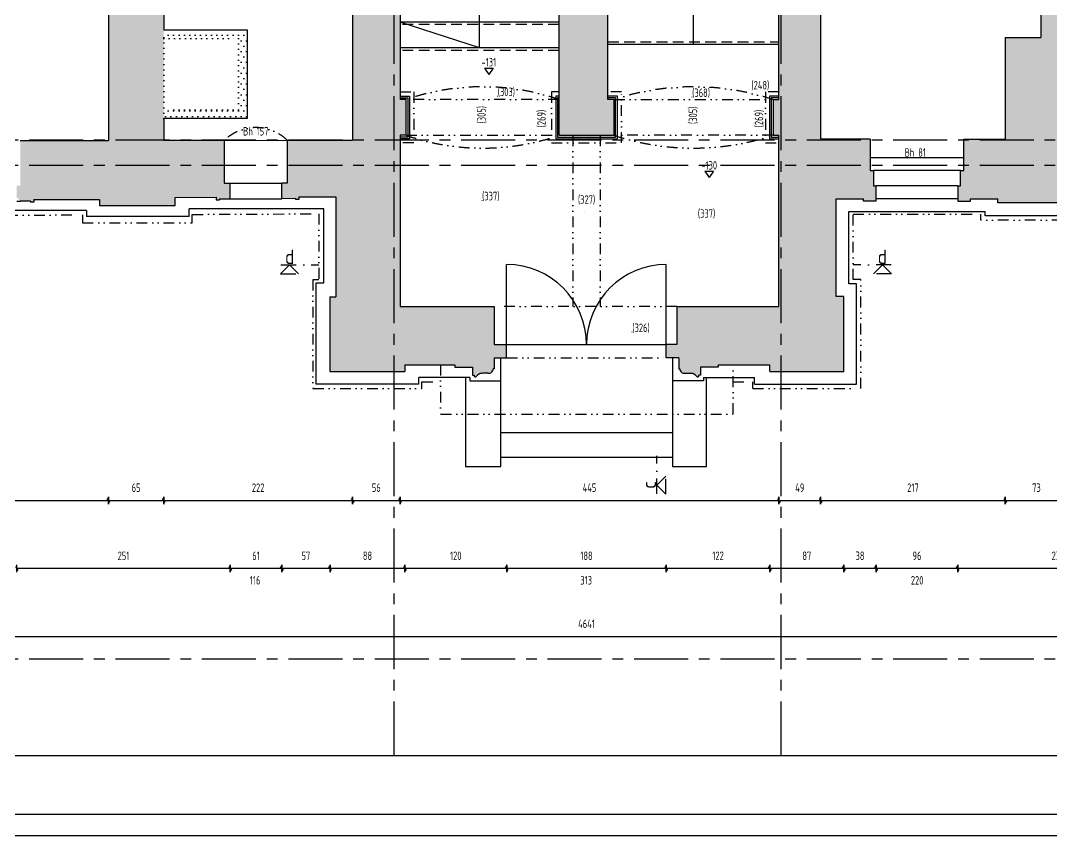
# Model space of a CAD drawing. Header units: centimetres. Extents: x -147 to 196535, y -264 to 83836.
# Drawn here: x 83832 to 108070, y -264 to 18883 of the extents above; entities that cross this region are included whole.
import ezdxf
from ezdxf.enums import TextEntityAlignment as Align

# ---------------------------------------------------------------- set-up
doc = ezdxf.new("R2010")
doc.units = ezdxf.units.CM
doc.header["$LTSCALE"] = 20
doc.header["$PDMODE"] = 2
for name, pattern in [('GETRENNT', [31.75, 12.7, -6.35, 0, -6.35, 0, -6.35]), ('MITTE', [50.8, 31.75, -6.35, 6.35, -6.35]), ('PUNKT', [6.35, 0, -6.35]), ('STRICHLINIE', [19.05, 12.7, -6.35]), ('STRICHPUNKTX2', [50.8, 25.4, -12.7, 0, -12.7])]:
    doc.linetypes.add(name, pattern=pattern)
for name, color, linetype in [('Bemassung', 134, 'Continuous'), ('VBW.Abgelotet', 6, 'GETRENNT'), ('VBW.AbgelotetUmgeklappt', 252, 'GETRENNT'), ('VBW.Achsen', 244, 'MITTE'), ('VBW.Ansicht', 3, 'Continuous'), ('VBW.HoeheAbsolut', 142, 'Continuous'), ('VBW.HoeheRelativ', 2, 'Continuous'), ('VBW.LAYOUT', 3, 'Continuous'), ('VBW.Schnitt', 7, 'Continuous'), ('VBW.SchnittTrockenbau', 42, 'Continuous'), ('VBW.Schraffur', 9, 'Continuous'), ('VBW.Text', 84, 'Continuous'), ('VBW.Tuer', 4, 'Continuous'), ('VBW.Verdeckt', 6, 'STRICHLINIE'), ('VBW.Verlauf', 2, 'PUNKT'), ('VBW.Vertikalschnittlinie', 12, 'STRICHPUNKTX2')]:
    doc.layers.add(name, color=color, linetype=linetype)
doc.styles.add('VBWText', font='isocp.shx', dxfattribs={"width": 0.8})
doc.dimstyles.new('M50BR', dxfattribs={"dimtxt": 10, "dimasz": 0.5, "dimexe": 2, "dimexo": 0, "dimgap": 10, "dimtad": 4, "dimdec": 0, "dimdsep": 46, "dimtxsty": 'VBWText', "dimblk": 'BemVBW', "dimcen": 2, "dimse1": 1, "dimse2": 1, "dimclrd": 134, "dimclre": 40, "dimclrt": 134, "dimadec": 0, "dimazin": 0, "dimtfac": 1.428571, "dimtdec": 0, "dimtix": 1, "dimtmove": 2, "dimatfit": 3, "dimldrblk": 'NONE', "dimfxl": 1, "dimtvp": 1.428571, "dimtolj": 1, "dimarcsym": 0})

# ---------------------------------------------------------------- blocks, each defined once
blk = doc.blocks.new('HoeKote')
for p, q in [((-1.01, 1.5), (1.01, 1.5)), ((-1.01, 1.5), (0, 0)), ((1.01, 1.5), (0, 0))]:
    blk.add_line(p, q)
at = {"style": 'VBWText', "width": 0.8}
blk.add_attdef('HOEHE', text='', height=2, rotation=0.1, dxfattribs=at).set_placement((0, 2.86), align=Align.MIDDLE)
blk = doc.blocks.new('BemVBW')
at = {"layer": 'Bemassung'}
for p, q in [((2.8, -4.9), (-2.8, 4.9)), ((-1.1, 0), (1.1, 0))]:
    blk.add_line(p, q, dxfattribs=at)
at = {"layer": 'Bemassung', "color": 4}
blk.add_line((0, 8.5), (0, -8.5), dxfattribs=at)
blk = doc.blocks.new('*D382')
at = {"layer": 'Bemassung', "color": 134, "lineweight": -2, "transparency": 16777216}
blk.add_line((85907, 7607), (87187, 7607), dxfattribs=at)
at = {"layer": 'Defpoints', "color": 0, "transparency": 16777216}
for p in [(85897, 16066), (87197, 16066), (87197, 7607)]:
    blk.add_point(p, dxfattribs=at)
at = {"layer": 'Bemassung', "color": 134, "lineweight": -2, "transparency": 16777216, "xscale": 9.999999971459891, "yscale": 9.999999971459891, "zscale": 9.999999971459891, "rotation": 180}
blk.add_blockref('BemVBW', (85897, 7607), dxfattribs=at)
at = {"layer": 'Bemassung', "color": 134, "lineweight": -2, "transparency": 16777216, "xscale": 9.999999971459891, "yscale": 9.999999971459891, "zscale": 9.999999971459891}
blk.add_blockref('BemVBW', (87197, 7607), dxfattribs=at)
at = {"layer": 'Bemassung', "color": 134, "transparency": 16777216, "insert": (86547, 7907), "char_height": 200, "attachment_point": 5, "style": 'VBWText'}
blk.add_mtext('\\A1;65', dxfattribs=at)
blk = doc.blocks.new('_None')
blk = doc.blocks.new('*D383')
at = {"layer": 'Bemassung', "color": 134, "lineweight": -2, "transparency": 16777216}
blk.add_line((102654, 7607), (106974, 7607), dxfattribs=at)
at = {"layer": 'Defpoints', "color": 0, "transparency": 16777216}
for p in [(102644, 16108), (106984, 16088), (106984, 7607)]:
    blk.add_point(p, dxfattribs=at)
at = {"layer": 'Bemassung', "color": 134, "lineweight": -2, "transparency": 16777216, "xscale": 9.999999971459891, "yscale": 9.999999971459891, "zscale": 9.999999971459891, "rotation": 180}
blk.add_blockref('BemVBW', (102644, 7607), dxfattribs=at)
at = {"layer": 'Bemassung', "color": 134, "lineweight": -2, "transparency": 16777216, "xscale": 9.999999971459891, "yscale": 9.999999971459891, "zscale": 9.999999971459891}
blk.add_blockref('BemVBW', (106984, 7607), dxfattribs=at)
at = {"layer": 'Bemassung', "color": 134, "transparency": 16777216, "insert": (104814, 7907), "char_height": 200, "attachment_point": 5, "style": 'VBWText'}
blk.add_mtext('\\A1;217', dxfattribs=at)
blk = doc.blocks.new('*D385')
at = {"layer": 'Bemassung', "color": 134, "lineweight": -2, "transparency": 16777216}
blk.add_line((50737, 4407), (143539, 4407), dxfattribs=at)
at = {"layer": 'Defpoints', "color": 0, "transparency": 16777216}
for p in [(50727, 23595), (143549, 23617), (143549, 4407)]:
    blk.add_point(p, dxfattribs=at)
at = {"layer": 'Bemassung', "color": 134, "lineweight": -2, "transparency": 16777216, "xscale": 9.999999971459891, "yscale": 9.999999971459891, "zscale": 9.999999971459891, "rotation": 180}
blk.add_blockref('BemVBW', (50727, 4407), dxfattribs=at)
at = {"layer": 'Bemassung', "color": 134, "lineweight": -2, "transparency": 16777216, "xscale": 9.999999971459891, "yscale": 9.999999971459891, "zscale": 9.999999971459891}
blk.add_blockref('BemVBW', (143549, 4407), dxfattribs=at)
at = {"layer": 'Bemassung', "color": 134, "transparency": 16777216, "insert": (97138, 4707), "char_height": 200, "attachment_point": 5, "style": 'VBWText'}
blk.add_mtext('\\A1;4641', dxfattribs=at)
blk = doc.blocks.new('*D401')
at = {"layer": 'Bemassung', "color": 134, "lineweight": -2, "transparency": 16777216}
blk.add_line((75927, 7607), (85887, 7607), dxfattribs=at)
at = {"layer": 'Defpoints', "color": 0, "transparency": 16777216}
for p in [(75917, 16066), (85897, 16066), (85897, 7607)]:
    blk.add_point(p, dxfattribs=at)
at = {"layer": 'Bemassung', "color": 134, "lineweight": -2, "transparency": 16777216, "xscale": 9.999999971459891, "yscale": 9.999999971459891, "zscale": 9.999999971459891, "rotation": 180}
blk.add_blockref('BemVBW', (75917, 7607), dxfattribs=at)
at = {"layer": 'Bemassung', "color": 134, "lineweight": -2, "transparency": 16777216, "xscale": 9.999999971459891, "yscale": 9.999999971459891, "zscale": 9.999999971459891}
blk.add_blockref('BemVBW', (85897, 7607), dxfattribs=at)
at = {"layer": 'Bemassung', "color": 134, "transparency": 16777216, "insert": (80907, 7907), "char_height": 200, "attachment_point": 5, "style": 'VBWText'}
blk.add_mtext('\\A1;499', dxfattribs=at)
blk = doc.blocks.new('*D410')
at = {"layer": 'Bemassung', "color": 134, "lineweight": -2, "transparency": 16777216}
blk.add_line((106994, 7607), (108444, 7607), dxfattribs=at)
at = {"layer": 'Defpoints', "color": 0, "transparency": 16777216}
for p in [(106984, 16088), (108454, 16077), (108454, 7607)]:
    blk.add_point(p, dxfattribs=at)
at = {"layer": 'Bemassung', "color": 134, "lineweight": -2, "transparency": 16777216, "xscale": 9.999999971459891, "yscale": 9.999999971459891, "zscale": 9.999999971459891, "rotation": 180}
blk.add_blockref('BemVBW', (106984, 7607), dxfattribs=at)
at = {"layer": 'Bemassung', "color": 134, "lineweight": -2, "transparency": 16777216, "xscale": 9.999999971459891, "yscale": 9.999999971459891, "zscale": 9.999999971459891}
blk.add_blockref('BemVBW', (108454, 7607), dxfattribs=at)
at = {"layer": 'Bemassung', "color": 134, "transparency": 16777216, "insert": (107719, 7907), "char_height": 200, "attachment_point": 5, "style": 'VBWText'}
blk.add_mtext('\\A1;73', dxfattribs=at)
blk = doc.blocks.new('*D411')
at = {"layer": 'Bemassung', "color": 134, "lineweight": -2, "transparency": 16777216}
blk.add_line((87207, 7607), (91627, 7607), dxfattribs=at)
at = {"layer": 'Defpoints', "color": 0, "transparency": 16777216}
for p in [(87197, 16066), (91637, 16073), (91637, 7607)]:
    blk.add_point(p, dxfattribs=at)
at = {"layer": 'Bemassung', "color": 134, "lineweight": -2, "transparency": 16777216, "xscale": 9.999999971459891, "yscale": 9.999999971459891, "zscale": 9.999999971459891, "rotation": 180}
blk.add_blockref('BemVBW', (87197, 7607), dxfattribs=at)
at = {"layer": 'Bemassung', "color": 134, "lineweight": -2, "transparency": 16777216, "xscale": 9.999999971459891, "yscale": 9.999999971459891, "zscale": 9.999999971459891}
blk.add_blockref('BemVBW', (91637, 7607), dxfattribs=at)
at = {"layer": 'Bemassung', "color": 134, "transparency": 16777216, "insert": (89417, 7907), "char_height": 200, "attachment_point": 5, "style": 'VBWText'}
blk.add_mtext('\\A1;222', dxfattribs=at)
blk = doc.blocks.new('*D423')
at = {"layer": 'Bemassung', "color": 134, "lineweight": -2, "transparency": 16777216}
blk.add_line((105859, 6007), (103959, 6007), dxfattribs=at)
at = {"layer": 'Defpoints', "color": 0, "transparency": 16777216}
for p in [(103949, 14817), (105869, 14817), (103949, 6007)]:
    blk.add_point(p, dxfattribs=at)
at = {"layer": 'Bemassung', "color": 134, "lineweight": -2, "transparency": 16777216, "xscale": 9.999999971459891, "yscale": 9.999999971459891, "zscale": 9.999999971459891, "rotation": 180}
blk.add_blockref('BemVBW', (103949, 6007), dxfattribs=at)
at = {"layer": 'Bemassung', "color": 134, "lineweight": -2, "transparency": 16777216, "xscale": 9.999999971459891, "yscale": 9.999999971459891, "zscale": 9.999999971459891}
blk.add_blockref('BemVBW', (105869, 6007), dxfattribs=at)
at = {"layer": 'Bemassung', "color": 134, "transparency": 16777216, "insert": (104909, 6307), "char_height": 200, "attachment_point": 5, "style": 'VBWText'}
blk.add_mtext('\\A1;96', dxfattribs=at)
blk = doc.blocks.new('*D427')
at = {"layer": 'Bemassung', "color": 134, "lineweight": -2, "transparency": 16777216}
blk.add_line((101439, 6007), (99025, 6007), dxfattribs=at)
at = {"layer": 'Defpoints', "color": 0, "transparency": 16777216}
for p in [(99015, 11273, 0), (101449, 10637), (99015, 6007)]:
    blk.add_point(p, dxfattribs=at)
at = {"layer": 'Bemassung', "color": 134, "lineweight": -2, "transparency": 16777216, "xscale": 9.999999971459891, "yscale": 9.999999971459891, "zscale": 9.999999971459891, "rotation": 180}
blk.add_blockref('BemVBW', (99015, 6007), dxfattribs=at)
at = {"layer": 'Bemassung', "color": 134, "lineweight": -2, "transparency": 16777216, "xscale": 9.999999971459891, "yscale": 9.999999971459891, "zscale": 9.999999971459891}
blk.add_blockref('BemVBW', (101449, 6007), dxfattribs=at)
at = {"layer": 'Bemassung', "color": 134, "transparency": 16777216, "insert": (100232, 6307), "char_height": 200, "attachment_point": 5, "style": 'VBWText'}
blk.add_mtext('\\A1;122', dxfattribs=at)
blk = doc.blocks.new('*D428')
at = {"layer": 'Bemassung', "color": 134, "lineweight": -2, "transparency": 16777216}
blk.add_line((103939, 6007), (103199, 6007), dxfattribs=at)
at = {"layer": 'Defpoints', "color": 0, "transparency": 16777216}
for p in [(103949, 14817), (103189, 10637), (103189, 6007)]:
    blk.add_point(p, dxfattribs=at)
at = {"layer": 'Bemassung', "color": 134, "lineweight": -2, "transparency": 16777216, "xscale": 9.999999971459891, "yscale": 9.999999971459891, "zscale": 9.999999971459891, "rotation": 180}
blk.add_blockref('BemVBW', (103189, 6007), dxfattribs=at)
at = {"layer": 'Bemassung', "color": 134, "lineweight": -2, "transparency": 16777216, "xscale": 9.999999971459891, "yscale": 9.999999971459891, "zscale": 9.999999971459891}
blk.add_blockref('BemVBW', (103949, 6007), dxfattribs=at)
at = {"layer": 'Bemassung', "color": 134, "transparency": 16777216, "insert": (103569, 6307), "char_height": 200, "attachment_point": 5, "style": 'VBWText'}
blk.add_mtext('\\A1;38', dxfattribs=at)
blk = doc.blocks.new('*D429')
at = {"layer": 'Bemassung', "color": 134, "lineweight": -2, "transparency": 16777216}
blk.add_line((99005, 6007), (95271, 6007), dxfattribs=at)
at = {"layer": 'Defpoints', "color": 0, "transparency": 16777216}
for p in [(95261, 11273, 0), (99015, 11273, 0), (95261, 6007)]:
    blk.add_point(p, dxfattribs=at)
at = {"layer": 'Bemassung', "color": 134, "lineweight": -2, "transparency": 16777216, "xscale": 9.999999971459891, "yscale": 9.999999971459891, "zscale": 9.999999971459891, "rotation": 180}
blk.add_blockref('BemVBW', (95261, 6007), dxfattribs=at)
at = {"layer": 'Bemassung', "color": 134, "lineweight": -2, "transparency": 16777216, "xscale": 9.999999971459891, "yscale": 9.999999971459891, "zscale": 9.999999971459891}
blk.add_blockref('BemVBW', (99015, 6007), dxfattribs=at)
at = {"layer": 'Bemassung', "color": 134, "transparency": 16777216, "insert": (97138, 6307), "char_height": 200, "attachment_point": 5, "style": 'VBWText'}
blk.add_mtext('\\A1;188', dxfattribs=at)
blk = doc.blocks.new('*D430')
at = {"layer": 'Bemassung', "color": 134, "lineweight": -2, "transparency": 16777216}
blk.add_line((110575, 6007), (105879, 6007), dxfattribs=at)
at = {"layer": 'Defpoints', "color": 0, "transparency": 16777216}
for p in [(105869, 14817), (110585, 14877), (105869, 6007)]:
    blk.add_point(p, dxfattribs=at)
at = {"layer": 'Bemassung', "color": 134, "lineweight": -2, "transparency": 16777216, "xscale": 9.999999971459891, "yscale": 9.999999971459891, "zscale": 9.999999971459891, "rotation": 180}
blk.add_blockref('BemVBW', (105869, 6007), dxfattribs=at)
at = {"layer": 'Bemassung', "color": 134, "lineweight": -2, "transparency": 16777216, "xscale": 9.999999971459891, "yscale": 9.999999971459891, "zscale": 9.999999971459891}
blk.add_blockref('BemVBW', (110585, 6007), dxfattribs=at)
at = {"layer": 'Bemassung', "color": 134, "transparency": 16777216, "insert": (108227, 6307), "char_height": 200, "attachment_point": 5, "style": 'VBWText'}
blk.add_mtext('\\A1;236', dxfattribs=at)
blk = doc.blocks.new('*D431')
at = {"layer": 'Bemassung', "color": 134, "lineweight": -2, "transparency": 16777216}
blk.add_line((92859, 6007), (91117, 6007), dxfattribs=at)
at = {"layer": 'Defpoints', "color": 0, "transparency": 16777216}
for p in [(91107, 10637), (92869, 10637), (91107, 6007)]:
    blk.add_point(p, dxfattribs=at)
at = {"layer": 'Bemassung', "color": 134, "lineweight": -2, "transparency": 16777216, "xscale": 9.999999971459891, "yscale": 9.999999971459891, "zscale": 9.999999971459891, "rotation": 180}
blk.add_blockref('BemVBW', (91107, 6007), dxfattribs=at)
at = {"layer": 'Bemassung', "color": 134, "lineweight": -2, "transparency": 16777216, "xscale": 9.999999971459891, "yscale": 9.999999971459891, "zscale": 9.999999971459891}
blk.add_blockref('BemVBW', (92869, 6007), dxfattribs=at)
at = {"layer": 'Bemassung', "color": 134, "transparency": 16777216, "insert": (91988, 6307), "char_height": 200, "attachment_point": 5, "style": 'VBWText'}
blk.add_mtext('\\A1;88', dxfattribs=at)
blk = doc.blocks.new('*D432')
at = {"layer": 'Bemassung', "color": 134, "lineweight": -2, "transparency": 16777216}
blk.add_line((95251, 6007), (92879, 6007), dxfattribs=at)
at = {"layer": 'Defpoints', "color": 0, "transparency": 16777216}
for p in [(95261, 11273, 0), (92869, 10637), (92869, 6007)]:
    blk.add_point(p, dxfattribs=at)
at = {"layer": 'Bemassung', "color": 134, "lineweight": -2, "transparency": 16777216, "xscale": 9.999999971459891, "yscale": 9.999999971459891, "zscale": 9.999999971459891, "rotation": 180}
blk.add_blockref('BemVBW', (92869, 6007), dxfattribs=at)
at = {"layer": 'Bemassung', "color": 134, "lineweight": -2, "transparency": 16777216, "xscale": 9.999999971459891, "yscale": 9.999999971459891, "zscale": 9.999999971459891}
blk.add_blockref('BemVBW', (95261, 6007), dxfattribs=at)
at = {"layer": 'Bemassung', "color": 134, "transparency": 16777216, "insert": (94065, 6307), "char_height": 200, "attachment_point": 5, "style": 'VBWText'}
blk.add_mtext('\\A1;120', dxfattribs=at)
blk = doc.blocks.new('*D433')
at = {"layer": 'Bemassung', "color": 134, "lineweight": -2, "transparency": 16777216}
blk.add_line((88750, 6007), (83752, 6007), dxfattribs=at)
at = {"layer": 'Defpoints', "color": 0, "transparency": 16777216}
for p in [(83742, 15006), (88760, 14694), (83742, 6007)]:
    blk.add_point(p, dxfattribs=at)
at = {"layer": 'Bemassung', "color": 134, "lineweight": -2, "transparency": 16777216, "xscale": 9.999999971459891, "yscale": 9.999999971459891, "zscale": 9.999999971459891, "rotation": 180}
blk.add_blockref('BemVBW', (83742, 6007), dxfattribs=at)
at = {"layer": 'Bemassung', "color": 134, "lineweight": -2, "transparency": 16777216, "xscale": 9.999999971459891, "yscale": 9.999999971459891, "zscale": 9.999999971459891}
blk.add_blockref('BemVBW', (88760, 6007), dxfattribs=at)
at = {"layer": 'Bemassung', "color": 134, "transparency": 16777216, "insert": (86251, 6307), "char_height": 200, "attachment_point": 5, "style": 'VBWText'}
blk.add_mtext('\\A1;251', dxfattribs=at)
blk = doc.blocks.new('*D434')
at = {"layer": 'Bemassung', "color": 134, "lineweight": -2, "transparency": 16777216}
blk.add_line((103179, 6007), (101459, 6007), dxfattribs=at)
at = {"layer": 'Defpoints', "color": 0, "transparency": 16777216}
for p in [(101449, 10637), (103189, 10637), (101449, 6007)]:
    blk.add_point(p, dxfattribs=at)
at = {"layer": 'Bemassung', "color": 134, "lineweight": -2, "transparency": 16777216, "xscale": 9.999999971459891, "yscale": 9.999999971459891, "zscale": 9.999999971459891, "rotation": 180}
blk.add_blockref('BemVBW', (101449, 6007), dxfattribs=at)
at = {"layer": 'Bemassung', "color": 134, "lineweight": -2, "transparency": 16777216, "xscale": 9.999999971459891, "yscale": 9.999999971459891, "zscale": 9.999999971459891}
blk.add_blockref('BemVBW', (103189, 6007), dxfattribs=at)
at = {"layer": 'Bemassung', "color": 134, "transparency": 16777216, "insert": (102319, 6307), "char_height": 200, "attachment_point": 5, "style": 'VBWText'}
blk.add_mtext('\\A1;87', dxfattribs=at)
blk = doc.blocks.new('*D435')
at = {"layer": 'Bemassung', "color": 134, "lineweight": -2, "transparency": 16777216}
blk.add_line((89964, 6007), (88770, 6007), dxfattribs=at)
at = {"layer": 'Defpoints', "color": 0, "transparency": 16777216}
for p in [(88760, 14694), (89974, 14699), (88760, 6007)]:
    blk.add_point(p, dxfattribs=at)
at = {"layer": 'Bemassung', "color": 134, "lineweight": -2, "transparency": 16777216, "xscale": 9.999999971459891, "yscale": 9.999999971459891, "zscale": 9.999999971459891, "rotation": 180}
blk.add_blockref('BemVBW', (88760, 6007), dxfattribs=at)
at = {"layer": 'Bemassung', "color": 134, "lineweight": -2, "transparency": 16777216, "xscale": 9.999999971459891, "yscale": 9.999999971459891, "zscale": 9.999999971459891}
blk.add_blockref('BemVBW', (89974, 6007), dxfattribs=at)
at = {"layer": 'Bemassung', "color": 134, "transparency": 16777216, "insert": (89367, 6307), "char_height": 200, "attachment_point": 5, "style": 'VBWText'}
blk.add_mtext('\\A1;61', dxfattribs=at)
blk = doc.blocks.new('*D438')
at = {"layer": 'Bemassung', "color": 134, "lineweight": -2, "transparency": 16777216}
blk.add_line((91097, 6007), (89984, 6007), dxfattribs=at)
at = {"layer": 'Defpoints', "color": 0, "transparency": 16777216}
for p in [(89974, 14699), (91107, 10637), (89974, 6007)]:
    blk.add_point(p, dxfattribs=at)
at = {"layer": 'Bemassung', "color": 134, "lineweight": -2, "transparency": 16777216, "xscale": 9.999999971459891, "yscale": 9.999999971459891, "zscale": 9.999999971459891, "rotation": 180}
blk.add_blockref('BemVBW', (89974, 6007), dxfattribs=at)
at = {"layer": 'Bemassung', "color": 134, "lineweight": -2, "transparency": 16777216, "xscale": 9.999999971459891, "yscale": 9.999999971459891, "zscale": 9.999999971459891}
blk.add_blockref('BemVBW', (91107, 6007), dxfattribs=at)
at = {"layer": 'Bemassung', "color": 134, "transparency": 16777216, "insert": (90540, 6307), "char_height": 200, "attachment_point": 5, "style": 'VBWText'}
blk.add_mtext('\\A1;57', dxfattribs=at)
blk = doc.blocks.new('*D449')
at = {"layer": 'Bemassung', "color": 134, "lineweight": -2, "transparency": 16777216}
blk.add_line((91647, 7607), (92744, 7607), dxfattribs=at)
at = {"layer": 'Defpoints', "color": 0, "transparency": 16777216}
for p in [(91637, 16073), (92754, 12168), (92754, 7607)]:
    blk.add_point(p, dxfattribs=at)
at = {"layer": 'Bemassung', "color": 134, "lineweight": -2, "transparency": 16777216, "xscale": 9.999999971459891, "yscale": 9.999999971459891, "zscale": 9.999999971459891, "rotation": 180}
blk.add_blockref('BemVBW', (91637, 7607), dxfattribs=at)
at = {"layer": 'Bemassung', "color": 134, "lineweight": -2, "transparency": 16777216, "xscale": 9.999999971459891, "yscale": 9.999999971459891, "zscale": 9.999999971459891}
blk.add_blockref('BemVBW', (92754, 7607), dxfattribs=at)
at = {"layer": 'Bemassung', "color": 134, "transparency": 16777216, "insert": (92195, 7907), "char_height": 200, "attachment_point": 5, "style": 'VBWText'}
blk.add_mtext('\\A1;56', dxfattribs=at)
blk = doc.blocks.new('*D450')
at = {"layer": 'Bemassung', "color": 134, "lineweight": -2, "transparency": 16777216}
blk.add_line((92764, 7607), (101654, 7607), dxfattribs=at)
at = {"layer": 'Defpoints', "color": 0, "transparency": 16777216}
for p in [(92754, 12168), (101664, 12168), (101664, 7607)]:
    blk.add_point(p, dxfattribs=at)
at = {"layer": 'Bemassung', "color": 134, "lineweight": -2, "transparency": 16777216, "xscale": 9.999999971459891, "yscale": 9.999999971459891, "zscale": 9.999999971459891, "rotation": 180}
blk.add_blockref('BemVBW', (92754, 7607), dxfattribs=at)
at = {"layer": 'Bemassung', "color": 134, "lineweight": -2, "transparency": 16777216, "xscale": 9.999999971459891, "yscale": 9.999999971459891, "zscale": 9.999999971459891}
blk.add_blockref('BemVBW', (101664, 7607), dxfattribs=at)
at = {"layer": 'Bemassung', "color": 134, "transparency": 16777216, "insert": (97209, 7907), "char_height": 200, "attachment_point": 5, "style": 'VBWText'}
blk.add_mtext('\\A1;445', dxfattribs=at)
blk = doc.blocks.new('*D451')
at = {"layer": 'Bemassung', "color": 134, "lineweight": -2, "transparency": 16777216}
blk.add_line((101674, 7607), (102634, 7607), dxfattribs=at)
at = {"layer": 'Defpoints', "color": 0, "transparency": 16777216}
for p in [(102644, 16108), (101664, 12168), (102644, 7607)]:
    blk.add_point(p, dxfattribs=at)
at = {"layer": 'Bemassung', "color": 134, "lineweight": -2, "transparency": 16777216, "xscale": 9.999999971459891, "yscale": 9.999999971459891, "zscale": 9.999999971459891, "rotation": 180}
blk.add_blockref('BemVBW', (101664, 7607), dxfattribs=at)
at = {"layer": 'Bemassung', "color": 134, "lineweight": -2, "transparency": 16777216, "xscale": 9.999999971459891, "yscale": 9.999999971459891, "zscale": 9.999999971459891}
blk.add_blockref('BemVBW', (102644, 7607), dxfattribs=at)
at = {"layer": 'Bemassung', "color": 134, "transparency": 16777216, "insert": (102154, 7907), "char_height": 200, "attachment_point": 5, "style": 'VBWText'}
blk.add_mtext('\\A1;49', dxfattribs=at)

msp = doc.modelspace()

# ---------------------------------------------------------------- hatches: boundary and pattern name
at = {"layer": 'VBW.Schraffur'}
h = msp.add_hatch(color=256, dxfattribs=at)
h.dxf.hatch_style = 1
h.paths.add_polyline_path([(108569.2, 14597.3), (108569.2, 14697.3), (110184.9, 14697.3), (110184.9, 14617.3), (110264.9, 14617.3), (110264.9, 14637.3), (110494.9, 14637.3), (110494.9, 14657.3, 0.4142136), (110554.9, 14717.3), (110584.9, 14717.3), (110584.9, 15037.3), (110399.9, 15037.3), (110399.9, 16077.3), (109099.9, 16077.3), (108453.6, 16077.3), (108453.6, 16397.3), (108453.6, 23567.7), (111263.6, 23567.7), (111263.6, 23207.7), (111783.6, 23207.7), (111783.6, 23567.7), (112163.6, 23567.7), (112163.6, 24827.7), (112423.6, 24827.7), (112423.6, 25167.7), (108323.6, 25167.7), (108323.6, 25467.7), (108243.6, 25467.7), (108243.6, 26607.7), (107903.6, 26607.7), (107903.6, 25447.7), (107303.6, 25447.7), (107303.6, 25167.7), (106163.6, 25167.7), (106163.6, 24867.7), (106723.6, 24867.7), (106723.6, 24167.7), (106983.6, 24167.7), (106983.6, 21347.7), (107823.6, 21347.7), (107823.6, 18487.7), (106983.6, 18487.7), (106983.6, 16097.3), (106009.2, 16097.3), (106009.2, 15357.3), (105929.2, 15357.3), (105929.2, 14997.3), (105869.2, 14997.3), (105869.2, 14637.3), (106169.2, 14637.3), (106169.2, 14697.3), (106809.2, 14697.3), (106809.2, 14597.3)])
h = msp.add_hatch(color=256, dxfattribs=at)
h.dxf.hatch_style = 1
h.paths.add_polyline_path([(88620.4, 16066.1), (87196.6, 16066.1), (87196.6, 16583.4), (87196.6, 18663.4), (87196.6, 19503.4), (87196.6, 24143.4), (88036.6, 24143.4), (88156.6, 24143.4), (88156.6, 24463.4), (87576.6, 24463.4), (87576.6, 25163.4), (86996.6, 25163.4), (86996.6, 25443.4), (85976.6, 25443.4), (85976.6, 25123.4), (81536.6, 25123.4), (81536.6, 24063.4), (81356.6, 24063.4), (81356.6, 23523.4), (85896.6, 23523.4), (85896.6, 16066.1), (83823.5, 16066.1), (83823.5, 15006.1), (83741.7, 15006.1), (83741.7, 14717.8), (83771.7, 14717.8, 0.4142136), (83831.7, 14657.8), (83831.7, 14637.8), (84061.7, 14637.8), (84061.7, 14617.8), (84141.7, 14617.8), (84141.7, 14677.8), (85686.7, 14677.8), (85686.7, 14534.8), (87466.7, 14534.8), (87466.7, 14727.8), (88429.6, 14732.1), (88429.8, 14672.1), (88509.8, 14672.5), (88509.7, 14692.5), (88760, 14693.6), (88758.4, 15061.9), (88620.4, 15061.9)])
h = msp.add_hatch(color=256, dxfattribs=at)
h.dxf.hatch_style = 1
h.paths.add_polyline_path([(92754.2, 21300.4), (92609.2, 21216.8), (92609.2, 21286.1), (92609.2, 24307.7), (92763.6, 24307.7), (92763.6, 25167.7), (92623.6, 25167.7), (92623.6, 25447.7), (91636.6, 25447.7), (91636.6, 25163.4), (91056.6, 25163.4), (91056.6, 24463.4), (90496.6, 24463.4), (90496.6, 24143.4), (91636.6, 24143.4), (91636.6, 16072.7), (90100.4, 16072.7), (90100.4, 15067.3), (89972.5, 15067.3), (89974.1, 14698.9), (90294.1, 14700.3), (90294.2, 14680.3), (90374.2, 14680.7), (90374, 14740.7), (91246.7, 14744.5), (91246.7, 13144.6), (92754.2, 13144.6), (92754.2, 16187.7), (92894.2, 16187.7), (92894.2, 17027.7), (92754.2, 17027.7)])
h = msp.add_hatch(color=256, dxfattribs=at)
h.dxf.hatch_style = 1
h.paths.add_polyline_path([(103949.2, 14997.3), (103889.2, 14997.3), (103889.2, 15357.3), (103809.2, 15357.3), (103809.2, 16097.3), (102643.6, 16097.3), (102643.6, 24167.7), (103203.6, 24167.7), (103203.6, 24867.7), (104543.6, 24867.7), (104543.6, 25167.7), (102643.6, 25167.7), (102643.6, 25447.7), (101663.6, 25447.7), (101663.6, 25147.7), (101523.6, 25147.7), (101523.6, 24307.7), (101663.6, 24307.7), (101663.6, 17027.7), (101523.6, 17027.7), (101523.6, 16187.7), (101663.6, 16187.7), (101663.6, 13144.6), (103009.2, 13144.6), (103009.2, 14697.3), (103649.2, 14697.3), (103649.2, 14637.3), (103949.2, 14637.3)])
h = msp.add_hatch(color=256, dxfattribs=at)
h.dxf.hatch_style = 1
h.paths.add_polyline_path([(97643.6, 24307.7), (97803.6, 24307.7), (97803.6, 25167.7), (96496.2, 25167.7), (96496.2, 24307.7), (96629.2, 24307.7), (96629.2, 23607), (96629.2, 23537.7), (96494.2, 23459.7), (96494.2, 16187.7), (97783.6, 16187.7), (97783.6, 17027.7), (97643.6, 17027.7)])
h = msp.add_hatch(dxfattribs=at)
h.set_pattern_fill('DOTS', color=42, scale=4, angle=-151.71788)
h.set_pattern_definition([(360, (-7744151.96, 15768824.58), (63.4999998, 126.9999996), [0, -126.9999996])])
h.paths.add_polyline_path([(89156.6, 18663.4), (87196.6, 18663.4), (87196.6, 18463.4), (88956.6, 18463.4), (88956.6, 16783.4), (87196.6, 16783.4), (87196.6, 16583.4), (89156.6, 16583.4)])
h = msp.add_hatch(color=256, dxfattribs=at)
h.dxf.hatch_style = 1
h.paths.add_polyline_path([(94963.6, 12167.7), (92754.2, 12167.7), (92754.2, 13144.6), (91246.7, 13144.6), (91246.7, 12394.8), (91106.7, 12394.8), (91106.7, 10637.3), (92869.2, 10637.3), (92869.2, 10797.3), (94045.2, 10797.3), (94045.2, 10737.3), (94455.7, 10737.3), (94455.7, 10552.6), (94495.7, 10552.6, 0.8664536), (94551, 10525.4, -0.1745297), (94596.2, 10564.4, -0.1752674), (94691, 10595.8), (94821.2, 10595.8, 0.426548), (94945.9, 10703.8), (94965.9, 10703.8), (94965.9, 10962.3), (95260.8, 10962.3), (95260.8, 11273), (94963.6, 11273)])
h = msp.add_hatch(color=256, dxfattribs=at)
h.dxf.hatch_style = 1
h.paths.add_polyline_path([(103189.2, 12397.3), (103009.2, 12397.3), (103009.2, 13144.6), (101663.6, 13144.6), (101663.6, 12167.7), (99263.6, 12167.7), (99263.6, 11273), (99015.2, 11273), (99015.2, 10962.3), (99310.1, 10962.3), (99310.1, 10703.8), (99330.1, 10703.8, 0.426548), (99454.8, 10595.8), (99585, 10595.8, -0.1752674), (99679.8, 10564.4, -0.1745297), (99725, 10525.4, 0.8664536), (99780.3, 10552.6), (99820.3, 10552.6), (99820.3, 10737.3), (100230.8, 10737.3), (100230.8, 10797.3), (101449.2, 10797.3), (101449.2, 10637.3), (103189.2, 10637.3)])

# ---------------------------------------------------------------- linework, layer by layer
at = {"layer": 'Defpoints', "color": 10, "linetype": 'Continuous'}
msp.add_lwpolyline([(3926.2, 1612.9), (189606, 1612.9), (189606, 82504.8), (3926.2, 82504.8)], close=True, dxfattribs=at)
at = {"layer": 'VBW.Abgelotet'}
for p, q in [((96494.2, 17027.7), (92894.2, 17027.7)), ((97783.6, 17027.7), (101523.6, 17027.7)), ((92894.2, 16187.7), (96494.2, 16187.7)), ((96818.9, 16187.7), (96818.9, 12167.7)), ((97458.9, 16187.7), (97458.9, 12167.7)), ((101523.6, 16187.7), (97783.6, 16187.7)), ((76526.7, 14279.5), (85286.7, 14318.2)), ((85286.7, 14318.2), (85286.7, 14134.8)), ((87866.7, 14329.6), (90846.7, 14342.8)), ((87866.7, 14134.8), (87866.7, 14329.6)), ((90846.7, 14342.8), (90846.7, 12794.8)), ((103409.2, 14337.3), (106409.2, 14337.3)), ((103409.2, 12797.3), (103409.2, 14337.3)), ((106409.2, 14197.3), (106409.2, 14337.3)), ((85286.7, 14134.8), (87866.7, 14134.8)), ((108969.2, 14197.3), (106409.2, 14197.3)), ((90846.7, 12794.8), (90706.7, 12794.8)), ((90706.7, 12794.8), (90706.7, 10237.3)), ((103589.2, 12797.3), (103409.2, 12797.3)), ((103589.2, 10237.3), (103589.2, 12797.3)), ((99263.6, 12167.7), (94963.6, 12167.7)), ((95260.8, 10962.3, 0), (99015.2, 10962.3, 0)), ((93707.2, 10797.3), (93707.2, 9636.4)), ((100583.1, 9636.4), (100583.1, 10797.3)), ((90706.7, 10237.3), (93269.2, 10237.3)), ((93269.2, 10237.3), (93269.2, 10397.3)), ((93269.2, 10397.3), (93707.2, 10397.3)), ((100583.1, 10397.3), (101049.2, 10397.3)), ((101049.2, 10237.3), (101049.2, 10397.3)), ((101049.2, 10237.3), (103589.2, 10237.3)), ((93707.2, 9636.4), (100583.1, 9636.4))]:
    msp.add_line(p, q, dxfattribs=at)
for points in [[(92754.2, 17207.7), (93074.2, 17207.7), (93074.2, 16007.7), (92754.2, 16007.7)], [(96494.2, 17207.7), (96314.2, 17207.7), (96314.2, 16007.7), (97963.6, 16007.7), (97963.6, 17207.7), (97643.6, 17207.7)], [(101663.6, 17207.7), (101343.6, 17207.7), (101343.6, 16007.7), (101663.6, 16007.7)]]:
    msp.add_lwpolyline(points, dxfattribs=at)
at = {"layer": 'VBW.AbgelotetUmgeklappt'}
for centre, radius, start, end in [((94694.2, 11785.9), 5542.3, 71.04797, 108.95203), ((99653.6, 11349.6), 5978.2, 71.77165, 108.22835), ((89363.8, 15306.7), 1062.7, 46.11716, 134.38876), ((94694.2, 21429.6), 5542.3, 251.04797, 288.95203), ((99653.6, 21865.9), 5978.2, 251.77165, 288.22835)]:
    msp.add_arc(centre, radius, start, end, dxfattribs=at)
at = {"layer": 'VBW.Achsen', "ltscale": 2}
for p, q in [((92612.1, 1612.9), (92612.1, 55784.5)), ((101712.1, 1612.9), (101712.1, 55784.5)), ((140165.9, 16074.8), (53672.7, 16074.8)), ((140165.9, 15474.8), (53672.7, 15474.8)), ((140165.9, 3874.8), (53672.7, 3874.8))]:
    msp.add_line(p, q, dxfattribs=at)
at = {"layer": 'VBW.Ansicht'}
for p, q in [((96494.2, 18850.2), (92754.2, 18850.2)), ((96494.2, 18240.2), (92754.2, 18240.2)), ((97643.6, 18327.7), (101663.6, 18327.7)), ((88620.4, 16066.1), (90100.4, 16072.7)), ((106009.2, 15657.3), (103809.2, 15657.3)), ((105929.2, 15357.3), (103889.2, 15357.3)), ((88758.4, 15061.9), (89972.5, 15067.3)), ((105869.2, 14997.3), (103949.2, 14997.3)), ((83741.7, 14637.8), (83831.7, 14637.8)), ((88760, 14693.6), (89974.1, 14698.9)), ((105869.2, 14697.3), (103949.2, 14697.3)), ((85378.7, 14418.2), (76478.7, 14418.2)), ((85378.7, 14418.2), (85378.7, 14278.2)), ((90958.7, 14458.2), (87798.7, 14458.2)), ((87798.7, 14278.2), (87798.7, 14458.2)), ((90958.7, 12718.2), (90958.7, 14458.2)), ((103309.2, 14397.3), (106509.2, 14397.3)), ((103309.2, 12697.3), (103309.2, 14397.3)), ((106509.2, 14297.3), (106509.2, 14397.3)), ((87798.7, 14278.2), (85378.7, 14278.2)), ((108869.2, 14297.3), (106509.2, 14297.3)), ((90778.7, 10338.2), (90778.7, 12718.2)), ((90778.7, 12718.2), (90958.7, 12718.2)), ((103489.2, 12697.3), (103309.2, 12697.3)), ((103489.2, 10338.2), (103489.2, 12697.3)), ((95260.8, 11273, 0), (99015.2, 11273, 0)), ((95125.4, 8407.1, 0), (95125.4, 10962.3, 0)), ((99163.5, 10962.3, 0), (99163.5, 8407.1, 0)), ((93197.3, 10338.2), (93197.3, 10498.2)), ((94396.2, 10498.2), (93197.3, 10498.2)), ((94289.7, 10498.2, 0), (94289.7, 8407.1, 0)), ((94396.2, 10498.2), (94396.2, 10419.7)), ((99892.7, 10498.2), (101091.6, 10498.2)), ((99892.7, 10498.2), (99892.7, 10419.7)), ((99963.7, 8407.1, 0), (99963.7, 10498.2, 0)), ((101091.6, 10338.2), (101091.6, 10498.2)), ((93197.3, 10338.2), (90778.7, 10338.2)), ((94396.2, 10419.7), (95125.4, 10419.7)), ((99892.7, 10419.7), (99163.5, 10419.7)), ((101091.6, 10338.2), (103489.2, 10338.2)), ((95125.4, 9202.6, 0), (99163.5, 9202.6, 0)), ((95125.4, 8623.7, 0), (99163.5, 8623.7, 0)), ((94289.7, 8407.1, 0), (95125.4, 8407.1, 0)), ((99163.5, 8407.1, 0), (99963.7, 8407.1, 0))]:
    msp.add_line(p, q, dxfattribs=at)
for points in [[(92754.2, 17107.7), (92974.2, 17107.7), (92974.2, 16107.7), (92754.2, 16107.7)], [(92754.2, 17067.7), (92934.2, 17067.7), (92934.2, 16147.7), (92754.2, 16147.7)], [(96494.2, 17107.7), (96414.2, 17107.7), (96414.2, 16107.7), (97863.6, 16107.7), (97863.6, 17107.7), (97643.6, 17107.7)], [(96494.2, 17067.7), (96454.2, 17067.7), (96454.2, 16147.7), (97823.6, 16147.7), (97823.6, 17067.7), (97643.6, 17067.7)], [(101663.6, 17107.7), (101443.6, 17107.7), (101443.6, 16107.7), (101663.6, 16107.7)], [(101663.6, 17067.7), (101483.6, 17067.7), (101483.6, 16147.7), (101663.6, 16147.7)]]:
    msp.add_lwpolyline(points, dxfattribs=at)
at = {"layer": 'VBW.HoeheRelativ'}
for p in [(95049.4, 17108.1), (99622, 17088.6), (101347.8, 17204.3), (94770.4, 16466), (99740.9, 16452.4), (96459.9, 16201), (101515.7, 16197), (94682.3, 14659.9), (97082.8, 14373.8), (99756, 14251.1), (98214.5, 11564.9)]:
    msp.add_point(p, dxfattribs=at)
at = {"layer": 'VBW.LAYOUT'}
msp.add_line((2353.1, 235.9), (196035.4, 235.9), dxfattribs=at)
at = {"layer": 'VBW.LAYOUT', "color": 4}
msp.add_line((-146.9, -264.1), (196535.4, -264.1), dxfattribs=at)
at = {"layer": 'VBW.Schnitt'}
for p, q in [((97643.6, 17027.7), (97643.6, 24307.7)), ((101663.6, 17027.7), (101663.6, 24307.7)), ((91636.6, 24143.4), (91636.6, 16072.7)), ((102643.6, 24167.7), (102643.6, 16107.7)), ((85896.6, 23523.4), (85896.6, 16066.1)), ((96494.2, 16187.7), (96494.2, 23459.7)), ((107823.6, 21347.7), (107823.6, 18487.7)), ((92754.2, 21300.4), (92754.2, 17027.7)), ((87196.6, 19503.4), (87196.6, 18663.4)), ((106983.6, 18487.7), (106983.6, 16087.7)), ((106983.6, 18487.7), (107823.6, 18487.7)), ((92894.2, 17027.7), (92754.2, 17027.7)), ((92894.2, 16187.7), (92894.2, 17027.7)), ((97783.6, 17027.7), (97643.6, 17027.7)), ((97783.6, 17027.7), (97783.6, 16187.7)), ((101523.6, 17027.7), (101523.6, 16187.7)), ((101523.6, 17027.7), (101663.6, 17027.7)), ((87196.6, 16583.4), (87196.6, 16066.1)), ((83823.5, 16066.1), (85896.6, 16066.1)), ((88620.4, 16066.1), (87196.6, 16066.1)), ((88620.4, 16066.1), (88620.4, 15061.9)), ((90100.4, 16072.7), (91636.6, 16072.7)), ((90100.4, 16072.7), (90100.4, 15067.3)), ((92754.2, 16187.7), (92754.2, 12167.7)), ((92894.2, 16187.7), (92754.2, 16187.7)), ((96494.2, 16187.7), (97783.6, 16187.7)), ((101523.6, 16187.7), (101663.6, 16187.7)), ((101663.6, 12167.7), (101663.6, 16187.7)), ((103809.2, 16097.3), (102649.2, 16097.3)), ((103809.2, 16097.3), (103809.2, 15357.3)), ((106009.2, 16097.3), (106989.2, 16097.3)), ((106009.2, 15357.3), (106009.2, 16097.3)), ((103809.2, 15357.3), (103889.2, 15357.3)), ((103889.2, 15357.3), (103889.2, 14997.3)), ((105929.2, 14997.3), (105929.2, 15357.3)), ((105929.2, 15357.3), (106009.2, 15357.3)), ((88620.4, 15061.9), (88758.4, 15061.9)), ((88760, 14693.6), (88758.4, 15061.9)), ((89974.1, 14698.9), (89972.5, 15067.3)), ((90100.4, 15067.3), (89972.5, 15067.3)), ((103889.2, 14997.3), (103949.2, 14997.3)), ((103949.2, 14637.3), (103949.2, 14997.3)), ((105869.2, 14997.3), (105869.2, 14637.3)), ((105869.2, 14997.3), (105929.2, 14997.3)), ((83831.7, 14657.8), (83831.7, 14637.8)), ((84061.7, 14637.8), (83831.7, 14637.8)), ((84061.7, 14637.8), (84061.7, 14617.8)), ((84141.7, 14617.8), (84061.7, 14617.8)), ((84141.7, 14677.8), (85686.8, 14677.8)), ((84141.7, 14677.8), (84141.7, 14617.8)), ((85686.7, 14677.8), (85686.7, 14534.8)), ((87466.7, 14727.8), (88429.6, 14732.1)), ((87466.7, 14534.8), (87466.7, 14727.8)), ((88429.6, 14732.1), (88429.8, 14672.1)), ((88429.8, 14672.1), (88509.8, 14672.5)), ((88509.7, 14692.5), (88760, 14693.6)), ((88509.7, 14692.5), (88509.8, 14672.5)), ((90294.1, 14700.3), (89974.1, 14698.9)), ((90294.1, 14700.3), (90294.2, 14680.3)), ((90374.2, 14680.7), (90294.2, 14680.3)), ((90374, 14740.7), (91246.7, 14744.5)), ((90374, 14740.7), (90374.2, 14680.7)), ((91246.7, 14744.5), (91246.7, 12394.8)), ((103009.2, 14697.3), (103649.2, 14697.3)), ((103009.2, 12397.3), (103009.2, 14697.3)), ((103649.2, 14637.3), (103649.2, 14697.3)), ((103949.2, 14637.3), (103649.2, 14637.3)), ((105869.2, 14637.3), (106169.2, 14637.3)), ((106169.2, 14697.3), (106809.2, 14697.3)), ((106169.2, 14637.3), (106169.2, 14697.3)), ((106809.2, 14597.3), (106809.2, 14697.3)), ((108569.2, 14597.3), (106809.2, 14597.3)), ((85686.7, 14534.8), (87466.7, 14534.8)), ((91106.7, 12394.8), (91106.7, 10637.3)), ((91106.7, 12394.8), (91246.7, 12394.8)), ((103189.2, 12397.3), (103009.2, 12397.3)), ((103189.2, 10637.3), (103189.2, 12397.3)), ((92754.2, 12167.7), (94963.6, 12167.7)), ((94963.6, 12167.7), (94963.6, 11273)), ((99263.6, 12167.7), (101663.6, 12167.7)), ((99263.6, 12167.7), (99263.6, 11273)), ((94963.6, 11273), (95260.8, 11273, 0)), ((95260.8, 10962.3, 0), (95260.8, 11273, 0)), ((99015.2, 10962.3, 0), (99015.2, 11273, 0)), ((99263.6, 11273), (99015.2, 11273, 0)), ((94965.9, 10962.3, 0), (94965.9, 10703.8, 0)), ((94965.9, 10962.3, 0), (95260.8, 10962.3, 0)), ((99310.1, 10962.3, 0), (99015.2, 10962.3, 0)), ((99310.1, 10962.3, 0), (99310.1, 10703.8, 0)), ((92869.2, 10797.3), (94045.2, 10797.3)), ((92869.2, 10797.3), (92869.2, 10637.3)), ((94045.2, 10797.3), (94045.2, 10737.3)), ((94045.2, 10737.3), (94455.7, 10737.3)), ((94455.7, 10737.3), (94455.7, 10552.6)), ((94965.9, 10703.8, 0), (94945.9, 10703.8, 0)), ((99310.1, 10703.8, 0), (99330.1, 10703.8, 0)), ((99820.3, 10737.3, 0), (99820.3, 10552.6, 0)), ((100230.8, 10737.3, 0), (99820.3, 10737.3, 0)), ((100230.8, 10797.3), (101449.2, 10797.3)), ((100230.8, 10797.3, 0), (100230.8, 10737.3, 0)), ((101449.2, 10637.3), (101449.2, 10797.3)), ((91106.7, 10637.3), (92869.2, 10637.3)), ((94455.7, 10552.6), (94495.7, 10552.6)), ((94821.2, 10595.8), (94691, 10595.8)), ((99454.8, 10595.8, 0), (99585, 10595.8, 0)), ((99820.3, 10552.6, 0), (99780.3, 10552.6, 0)), ((101449.2, 10637.3), (103189.2, 10637.3))]:
    msp.add_line(p, q, dxfattribs=at)
for centre, radius, start, end in [((94831.8, 10709.6), 114.3, 264.69743, 357.09973), ((99444.2, 10709.6, 0), 114.3, 182.90027, 275.30257), ((94525.3, 10543, 0), 31.1, 162.0252, 332.97159), ((94627.8, 10482.1, 0), 88.2, 111.00398, 148.02206), ((94687, 10449.1), 146.7, 88.44131, 128.20574), ((99589, 10449.1, 0), 146.7, 51.79426, 91.55869), ((99648.2, 10482.1, 0), 88.2, 31.97794, 68.99602), ((99750.7, 10543, 0), 31.1, 207.02841, 17.9748)]:
    msp.add_arc(centre, radius, start, end, dxfattribs=at)
at = {"layer": 'VBW.SchnittTrockenbau'}
for p, q in [((87196.6, 18663.4), (89156.6, 18663.4)), ((89156.6, 18663.4), (89156.6, 16583.4)), ((89156.6, 16583.4), (87196.6, 16583.4))]:
    msp.add_line(p, q, dxfattribs=at)
at = {"layer": 'VBW.Text'}
for p, q in [((94624.2, 18240.2), (94624.2, 22380.1)), ((99653.6, 18327.7), (99653.6, 22447.7)), ((94624.2, 18240.2), (92754.2, 18850.2))]:
    msp.add_line(p, q, dxfattribs=at)
at = {"layer": 'VBW.Tuer'}
for p, q in [((95260.8, 11273, 0), (95260.8, 13150.2, 0)), ((99015.2, 11273, 0), (99015.2, 13150.2, 0))]:
    msp.add_line(p, q, dxfattribs=at)
for centre, start, end in [((95260.8, 11273, 0), 0, 90), ((99015.2, 11273, 0), 90, 180)]:
    msp.add_arc(centre, 1877.2, start, end, dxfattribs=at)
at = {"layer": 'VBW.Verdeckt'}
for p, q in [((96494.2, 18790.2), (92754.2, 18790.2)), ((96494.2, 18180.2), (92754.2, 18180.2)), ((97643.6, 18387.7), (101663.6, 18387.7))]:
    msp.add_line(p, q, dxfattribs=at)
at = {"layer": 'VBW.Verlauf'}
for p, q in [((87196.6, 16583.4), (87196.6, 18663.4)), ((87196.6, 18463.4), (88956.6, 18463.4)), ((88956.6, 18463.4), (88956.6, 16783.4)), ((88956.6, 16783.4), (87196.6, 16783.4))]:
    msp.add_line(p, q, dxfattribs=at)
at = {"layer": 'VBW.Vertikalschnittlinie', "ltscale": 0.7}
for p, q in [((89945.7, 12933.7), (90156.7, 13144.6)), ((89954.2, 13144.6), (90846.7, 13144.6)), ((90156.7, 13144.6), (90367.6, 12933.7)), ((104301.8, 13144.6), (103409.2, 13144.6)), ((104099.3, 13144.6), (103888.3, 12933.7)), ((104310.2, 12933.7), (104099.3, 13144.6)), ((89945.7, 12933.7), (90367.6, 12933.7)), ((104310.2, 12933.7), (103888.3, 12933.7)), ((98792.7, 7765.6), (98792.7, 8658.1)), ((98792.7, 7765.6), (98792.7, 8658.1)), ((98792.7, 7968.1), (99003.6, 8179)), ((99003.6, 7757.2), (99003.6, 8179)), ((99003.6, 7757.2), (98792.7, 7968.1))]:
    msp.add_line(p, q, dxfattribs=at)

# ---------------------------------------------------------------- block references
at = {"layer": 'VBW.HoeheAbsolut', "xscale": 99.99999971459891, "yscale": 99.99999971459891, "zscale": 99.99999971459891}
for p, rotation, values in [((94842.7, 17619.4), 0.2821206841935772, {'HOEHE': '-131'}), ((100025.6, 15195.9), 0.2821206841935773, {'HOEHE': '-130'})]:
    msp.add_blockref('HoeKote', p, dxfattribs=dict(at, rotation=rotation)).add_auto_attribs(values)

# ---------------------------------------------------------------- texts
at = {"layer": 'Bemassung', "style": 'VBWText', "width": 0.8}
for s, p in [('116', (89223.2, 5630.6)), ('313', (96994.1, 5630.6)), ('220', (104765.4, 5630.6))]:
    msp.add_text(s, height=200, rotation=0, dxfattribs=at).set_placement(p)
at = {"layer": 'VBW.HoeheRelativ', "style": 'VBWText', "width": 0.8}
for s, rotation, p in [('(248)', 0.00177, (101014.6, 17267.2)), ('(303)', 0.00177, (95049.4, 17108.1)), ('(368)', 0.00177, (99622, 17088.6)), ('(305)', 90.00177, (94770.4, 16466)), ('(269)', 90.00177, (96178.5, 16373.2)), ('(305)', 90.00177, (99740.9, 16452.4)), ('(269)', 90.00177, (101292.5, 16373.2)), ('(337)', 0.00177, (94682.3, 14659.9)), ('(327)', 0.00177, (96936.7, 14578.1)), ('(337)', 0.00177, (99756, 14251.1)), ('(326)', 0.00177, (98214.5, 11564.9))]:
    msp.add_text(s, height=200, rotation=rotation, dxfattribs=at).set_placement(p)
for s, p in [('Bh 157', (89360.4, 16282.9)), ('Bh 81', (104868.7, 15784))]:
    msp.add_text(s, height=200, rotation=0.00177, dxfattribs=at).set_placement(p, align=Align.MIDDLE_CENTER)
at = {"layer": 'VBW.Vertikalschnittlinie', "ltscale": 0.7, "style": 'VBWText'}
for s, rotation, p in [('d', 0, (90160.1, 13332.4)), ('d', 360, (104095.8, 13332.4)), ('c', 90, (98604.9, 7971.6))]:
    msp.add_text(s, height=337.5, rotation=rotation, dxfattribs=at).set_placement(p, align=Align.MIDDLE)

# ---------------------------------------------------------------- dimensions: what is measured, and where the dimension line sits
at = {"layer": 'Bemassung'}
for base, p1, p2, picture, middle in [((143549.2, 4407.1), (50726.7, 23594.8), (143549.2, 23617.3), '*D385', (97138, 4707.1)), ((85896.6, 7607.1), (75916.6, 16066.1), (85896.6, 16066.1), '*D401', (80906.6, 7907.1)), ((87196.6, 7607.1), (85896.6, 16066.1), (87196.6, 16066.1), '*D382', (86546.6, 7907.1)), ((91636.6, 7607.1), (87196.6, 16066.1), (91636.6, 16072.7), '*D411', (89416.6, 7907.1)), ((92754.2, 7607.1), (91636.6, 16072.7), (92754.2, 12167.7), '*D449', (92195.4, 7907.1)), ((102643.6, 7607.1), (101663.6, 12167.7), (102643.6, 16107.7), '*D451', (102153.6, 7907.1)), ((106983.6, 7607.1), (102643.6, 16107.7), (106983.6, 16087.7), '*D383', (104813.6, 7907.1)), ((108453.59352, 7607.12757), (106983.59353, 16087.74575), (108453.59352, 16077.30987), '*D410', (107718.59353, 7907.12757)), ((83741.7, 6007.1), (88760, 14693.6), (83741.7, 15006.1), '*D433', (86250.9, 6307.1)), ((103189.2, 6007.1), (103949.2, 14817.3), (103189.2, 10637.3), '*D428', (103569.2, 6307.1)), ((103949.2, 6007.1), (105869.2, 14817.3), (103949.2, 14817.3), '*D423', (104909.2, 6307.1)), ((105869.2, 6007.1), (110584.9, 14877.3), (105869.2, 14817.3), '*D430', (108227.1, 6307.1)), ((88760, 6007.1), (89974.1, 14698.9), (88760, 14693.6), '*D435', (89367.1, 6307.1)), ((89974.1, 6007.1), (91106.7, 10637.3), (89974.1, 14698.9), '*D438', (90540.4, 6307.1)), ((101663.6, 7607.1), (92754.2, 12167.7), (101663.6, 12167.7), '*D450', (97208.9, 7907.1)), ((92869.2, 6007.1), (95260.8, 11273, 0), (92869.2, 10637.3), '*D432', (94065, 6307.1)), ((95260.8, 6007.1), (99015.2, 11273, 0), (95260.8, 11273, 0), '*D429', (97138, 6307.1)), ((99015.2, 6007.1), (101449.2, 10637.3), (99015.2, 11273, 0), '*D427', (100232.2, 6307.1)), ((91106.7, 6007.1), (92869.2, 10637.3), (91106.7, 10637.3), '*D431', (91988, 6307.1)), ((101449.2, 6007.1), (103189.2, 10637.3), (101449.2, 10637.3), '*D434', (102319.2, 6307.1))]:
    dim = msp.add_linear_dim(base=base, p1=p1, p2=p2, dimstyle='M50BR', override={"dimscale": 20, "dimlfac": 0.05}, dxfattribs=at)
    dim.commit()
    dim.dimension.update_dxf_attribs({"geometry": picture, "text_midpoint": middle})

doc.saveas('drawing.dxf')
